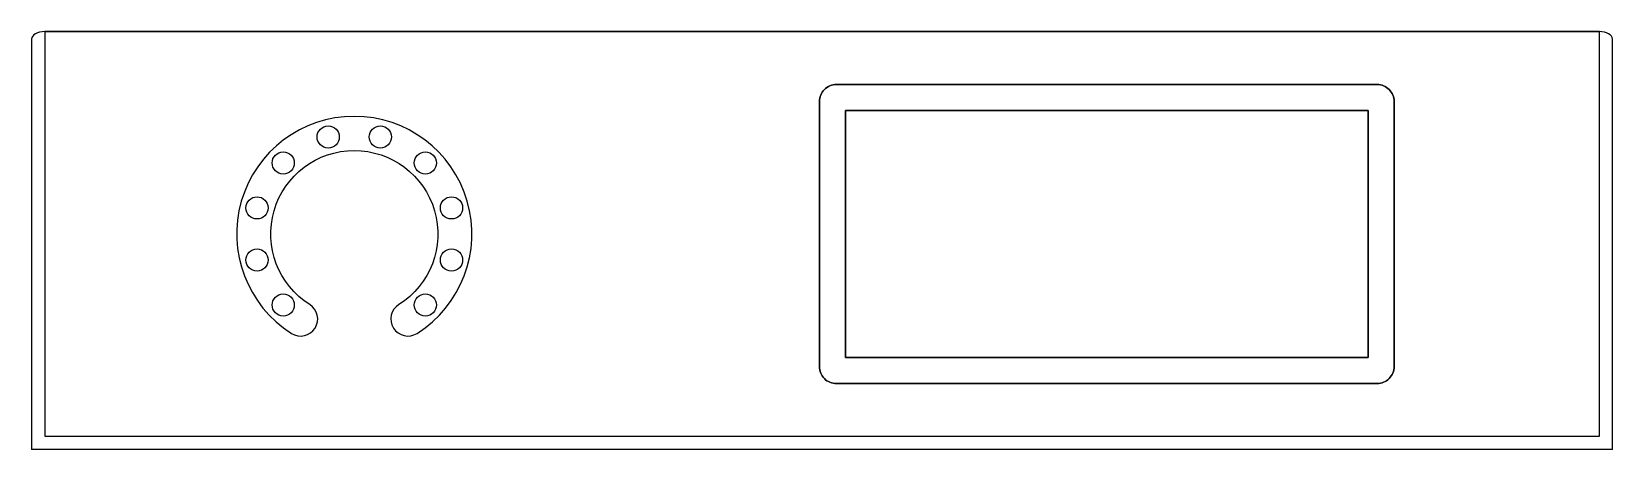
# Model space of a CAD drawing. Header units: inches. Extents: x -8.1 to 3.8, y -5.7 to -2.6.
import ezdxf

# ---------------------------------------------------------------- set-up
doc = ezdxf.new("R2010")
doc.units = ezdxf.units.IN
doc.layers.get('0').update_dxf_attribs({"linetype": 'CONTINUOUS'})

msp = doc.modelspace()

# ---------------------------------------------------------------- linework, layer by layer
for p, q in [((-8.002, -2.569), (3.711, -2.569)), ((-8.101, -2.626), (-8.101, -2.842)), ((3.809, -2.842), (3.809, -2.626)), ((-8.101, -2.842), (-8.101, -5.719)), ((3.809, -5.719), (3.809, -2.842)), ((3.809, -5.719), (-8.101, -5.719))]:
    msp.add_line(p, q)
for points in [[(-8.002, -2.569), (-8.002, -5.62), (3.711, -5.62), (3.711, -2.569)], [(1.969, -3.164), (-1.969, -3.164), (-1.969, -5.025), (1.969, -5.025)], [(1.969, -5.025), (-1.969, -5.025), (-1.969, -3.164), (1.969, -3.164)]]:
    msp.add_lwpolyline(points, close=True)
for points in [[(-2.037, -2.968), (2.037, -2.968, -0.414214), (2.165, -3.096), (2.165, -5.094, -0.414214), (2.037, -5.222), (-2.037, -5.222, -0.414214), (-2.165, -5.094), (-2.165, -3.096, -0.414214)], [(-2.037, -5.222), (2.037, -5.222, 0.414214), (2.165, -5.094), (2.165, -3.096, 0.414214), (2.037, -2.968), (-2.037, -2.968, 0.414214), (-2.165, -3.096), (-2.165, -5.094, 0.414214)], [(-5.197, -4.844, 3.462328), (-6.142, -4.844, 1), (-6.005, -4.627, -3.462328), (-5.334, -4.627, 1)], [(-5.197, -4.844, 3.462328), (-6.142, -4.844, 1), (-6.005, -4.627, -3.462328), (-5.334, -4.627, 1)]]:
    msp.add_lwpolyline(points, format="xyb", close=True)
for centre in [(-5.866, -3.363), (-5.473, -3.363), (-6.205, -3.559), (-5.134, -3.559), (-6.402, -3.898), (-4.937, -3.898), (-6.402, -4.291), (-4.937, -4.291), (-6.205, -4.63), (-5.134, -4.63)]:
    msp.add_circle(centre, 0.0837)
for centre, start_param, end_param in [((-8.002, -2.626), 4.712389, 6.283185), ((3.711, -2.626), 3.141593, 4.712389)]:
    msp.add_ellipse(centre, major_axis=(-0.0984, 0), ratio=0.57735, start_param=start_param, end_param=end_param)

doc.saveas('drawing.dxf')
